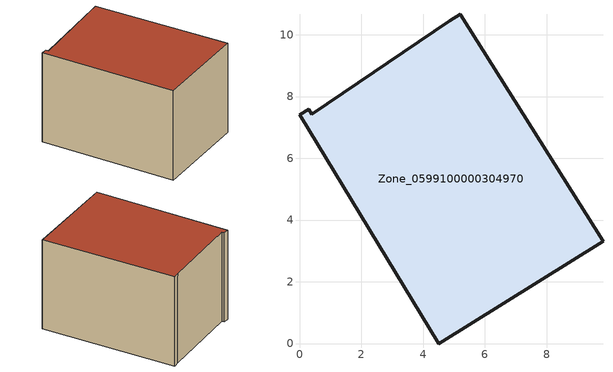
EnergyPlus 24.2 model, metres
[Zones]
Zone_0599100000304970
 floor ground (C_G): 9.83,3.32 4.51,0 0,7.41 0.3,7.6 0.4,7.43 4.87,10.45 5.21,10.66 z0
 wall outside (C_F): 4.87,10.45 0.4,7.43 0.3,7.6 0,7.41 4.51,0 9.83,3.32 5.21,10.66 4.87,10.45 z0:5.89
 roof outside (C_R): 4.51,0 9.83,3.32 5.21,10.66 4.87,10.45 0.4,7.43 0.3,7.6 0,7.41 z5.89
[BUILDING]
Pand.0599100000304970: North Axis=0; Terrain=City; Loads Convergence Tolerance Value=0.04; Temperature Convergence Tolerance Value=0.4; Solar Distribution=FullExterior; Maximum Number of Warmup Days=25; Minimum Number of Warmup Days=1
[Site:Location]
Rotterdam.The.Hague.AP_ZH_NLD Design_Conditions: Latitude=51.96; Longitude=4.45; Time Zone=1; Elevation=-4.5
[SITE:GROUNDTEMPERATURE:BUILDINGSURFACE]
18, 18, 18, 18, 18, 18, 18, 18, 18, 18, 18, 18
[MATERIAL] Thermal Absorptance=0.9; Solar Absorptance=0.7; Visible Absorptance=0.7
Name | Roughness | Thickness | Conductivity | Density | Specific Heat
G.TI.1965-1974 | MediumSmooth | 0.15 | 0.882353 | 540 | 1210
F.TI.1965-1974 | Rough | 0.3 | 0.697674 | 1920 | 840
R.TI.1965-1974 | MediumRough | 0.2 | 0.232558 | 1500 | 1000
[CONSTRUCTION]
C_G: G.TI.1965-1974
C_F: F.TI.1965-1974
C_R: R.TI.1965-1974
[ZONE]
Zone_0599100000304970: Type=1; Multiplier=1; Ceiling Height=Autocalculate; Volume=Autocalculate; Floor Area=autocalculate; Part of Total Floor Area=Yes
[ZONEINFILTRATION:DESIGNFLOWRATE]
Infil_Zone_0599100000304970: Zone or ZoneList or Space or SpaceList=Zone_0599100000304970; Schedule=AlwaysOn; Design Flow Rate Calculation Method=Flow/Area; Flow Rate per Floor Area=0.003; Constant Term Coefficient=1; Temperature Term Coefficient=0; Velocity Term Coefficient=0; Velocity Squared Term Coefficient=0
[HVACTEMPLATE:ZONE:IDEALLOADSAIRSYSTEM]
Zone_0599100000304970: Maximum Heating Supply Air Temperature=50; Minimum Cooling Supply Air Temperature=13; Maximum Heating Supply Air Humidity Ratio=0.0156; Minimum Cooling Supply Air Humidity Ratio=0.0077; Heating Limit=NoLimit; Cooling Limit=NoLimit; Dehumidification Control Type=ConstantSensibleHeatRatio; Cooling Sensible Heat Ratio=0.7; Dehumidification Setpoint=60; Humidification Control Type=None; Humidification Setpoint=30; Outdoor Air Method=None; Outdoor Air Flow Rate per Person=0.00944; Outdoor Air Flow Rate per Zone Floor Area=0; Outdoor Air Flow Rate per Zone=0; Demand Controlled Ventilation Type=None; Outdoor Air Economizer Type=NoEconomizer; Heat Recovery Type=None; Sensible Heat Recovery Effectiveness=0.7; Latent Heat Recovery Effectiveness=0.65
[ZONECONTROL:THERMOSTAT]
ThermostatControl_Zone_0599100000304970: Zone or ZoneList=Zone_0599100000304970; Control Type Schedule=DualSetpointControlType; Control 1=Thermostat_Zone_0599100000304970; Temperature Difference Between Cutout And Setpoint=0
[THERMOSTATSETPOINT:DUALSETPOINT]
Thermostat_Zone_0599100000304970: Heating Setpoint Temperature Schedule=HeatingSetpoint_Zone_0599100000304970; Cooling Setpoint Temperature Schedule=CoolingSetpoint_Zone_0599100000304970
[SCHEDULE:COMPACT]
HeatingSetpoint_Zone_0599100000304970: Through: 12/31, For: AllDays, Until: 24:00, 21
CoolingSetpoint_Zone_0599100000304970: Through: 12/31, For: AllDays, Until: 24:00, 24
DualSetpointControlType: Through: 12/31, For: AllDays, Until: 24:00, 4
AlwaysOn: Through: 12/31, For: AllDays, Until: 24:00, 1
